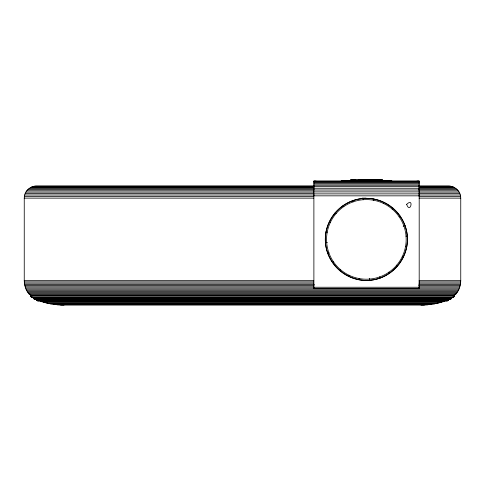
<?xml version="1.0" encoding="UTF-8"?>
<svg xmlns="http://www.w3.org/2000/svg" width="485" height="485" viewBox="0 0 485 485"><rect width="100%" height="100%" fill="white"/><g stroke="black" fill="none" stroke-linecap="round" stroke-linejoin="round"><path stroke-width="0.73" d="M314.007 186.07L36.308 186.07C29.864 185.937 24.117 191.684 24.25 198.123L24.25 280.657C24.244 285.665 26.081 290.648 29.342 294.45L455.657 294.45C458.919 290.648 460.756 285.665 460.75 280.657L460.75 198.123C460.883 191.684 455.136 185.937 448.692 186.07L418.428 186.07M325.447 242.676C323.556 220.784 341.173 200.093 363.083 198.468C384.975 196.577 405.666 214.194 407.291 236.104C409.188 257.996 391.571 278.687 369.655 280.312C347.763 282.209 327.072 264.592 325.447 242.676L327.454 242.518M358.955 279.766L359.197 278.451M373.547 200.329L373.789 199.014M36.939 299.257L36.411 300.324L38.066 301.076M348.757 276.474L349.327 275.262M383.411 203.518L383.987 202.312M33.865 297.475L33.198 298.457L34.738 299.427L35.053 298.924L35.053 299.427L449.947 299.427L451.486 298.457L451.486 297.475L33.514 297.475L33.514 298.457L35.053 299.427M454.348 295.286L30.652 295.286L29.342 294.025L29.342 294.45L29.761 294.025L31.064 295.286L30.27 296.171L31.664 297.341L32.046 296.881L32.046 297.347L452.954 297.347L454.348 296.171L454.348 295.286L455.657 294.025L455.657 294.45L455.239 294.025L453.936 295.286L454.73 296.171L453.336 297.341L452.954 296.881L452.954 297.347M339.761 270.648A41.055 41.055 0 0 0 406.745 246.804A41.055 41.055 0 0 0 352.607 200.717A41.055 41.055 0 0 0 339.761 270.648L340.628 269.63M392.116 209.15L392.983 208.132M332.577 262.694L333.674 261.936M399.064 216.843L400.167 216.086M448.346 300.324L446.685 301.076L38.315 301.076L36.654 300.324L36.654 299.257L448.346 299.257L448.346 300.324L36.654 300.324M446.934 301.076L448.589 300.324L448.061 299.257M327.696 253.158L328.957 252.709M403.156 226.301L405.048 225.628M420.986 305.065C429.128 305.047 437.258 303.725 444.981 301.167L40.019 301.167C47.742 303.725 55.872 305.047 64.014 305.065M405.957 236.213L407.291 236.104M416.954 181.154L419.192 181.087L419.192 288.66L313.886 288.66L313.886 181.087L419.192 181.087M355.214 179.971L350.558 179.959L358.53 179.941M374.487 179.935L358.591 179.947L361.737 179.99L359.749 179.983L360.658 179.99M372.413 179.99L373.323 179.983L371.334 179.99L382.513 179.959M370.528 179.953L372.183 179.959M350.558 179.959L382.513 179.935L374.547 179.947M313.886 181.208L419.192 181.208M313.886 181.566L419.192 181.566M313.886 182.154L419.192 182.154M313.886 182.972L419.192 182.972M313.886 184.003L419.192 184.003M313.886 185.234L419.192 185.234M34.732 186.173L314.025 186.173M418.476 186.173L450.268 186.173M33.186 186.482L314.037 186.482M418.507 186.482L451.814 186.482M313.886 186.658L419.192 186.658M31.695 186.986L314.031 186.986M418.488 186.986L453.305 186.986M30.276 187.683L313.995 187.683M419.161 187.683L454.724 187.683M313.886 188.259L419.192 188.259M28.967 188.562L313.68 188.562M418.931 188.562L456.033 188.562M27.778 189.599L314.074 189.599M418.591 189.599L457.222 189.599M313.886 190.011L419.192 190.011M26.742 190.787L313.662 190.787M418.894 190.787L458.258 190.787M313.886 191.896L419.192 191.896M25.863 192.096L313.704 192.096M418.991 192.096L459.137 192.096M25.165 193.515L313.68 193.515M418.943 193.515L459.835 193.515M313.886 193.879L419.192 193.879M24.662 195.006L314.104 195.006M418.664 195.006L460.338 195.006M313.886 195.837L419.192 195.837M24.353 196.552L313.698 196.552M418.985 196.552L460.647 196.552M24.25 198.123L313.734 198.123M362.234 198.123L366.023 198.123M419.07 198.123L460.75 198.123M24.25 280.657L313.734 280.657M419.07 280.657L460.75 280.657M24.286 281.906L313.722 281.906M419.04 281.906L460.714 281.906M24.395 283.155L313.686 283.155M418.949 283.155L460.604 283.155M24.583 284.392L314.383 284.392M418.804 284.392L460.417 284.392M24.838 285.616L314.044 285.616M418.525 285.616L460.162 285.616M25.165 286.823L313.68 286.823M418.943 286.823L459.835 286.823M313.886 287.247L419.192 287.247M25.566 288.011L314.056 288.011M418.549 288.011L459.434 288.011M313.886 288.526L419.192 288.526M26.032 289.169L458.968 289.169M26.566 290.303L458.434 290.303M27.172 291.4L457.828 291.4M27.833 292.461L457.167 292.461M28.56 293.48L456.44 293.48M30.652 295.717L454.348 295.717M30.652 295.286L30.652 296.177L454.348 296.171M33.514 297.954L451.486 297.954L451.802 298.457L450.262 299.427L449.947 298.924L449.947 299.427M33.514 298.457L451.486 298.457M36.654 299.785L448.346 299.785M43.347 302.191L441.653 302.191M46.724 303.064L438.276 303.064M50.137 303.786L434.863 303.786M53.58 304.344L431.42 304.344M57.048 304.744L427.952 304.744M60.522 304.98L424.478 304.98M362.392 179.935L366.242 179.941M366.83 179.947L370.679 179.947M313.886 181.087L316.123 181.154M325.993 231.975L327.308 232.218M405.43 246.568L406.745 246.804M329.291 221.778L330.497 222.348M402.241 256.432L403.453 257.008M30.652 296.171L32.046 297.347M335.111 212.782L336.129 213.649M396.609 265.131L397.627 266.004M451.135 297.475L451.486 297.954M343.065 205.598L343.823 206.695M388.915 272.085L389.679 273.188M352.607 200.717L353.056 201.978M379.688 276.808L380.137 278.069M363.083 198.468L363.192 199.802M369.497 278.311L369.655 280.312M391.753 181.154L391.753 180.553L341.325 180.553L341.325 181.154M406.654 204.343C410.122 214.612 414.469 196.837 406.654 204.343M340.555 269.715A39.819 39.819 0 0 0 405.533 246.586A39.819 39.819 0 0 0 353.019 201.875A39.819 39.819 0 0 0 340.555 269.715"/></g></svg>
